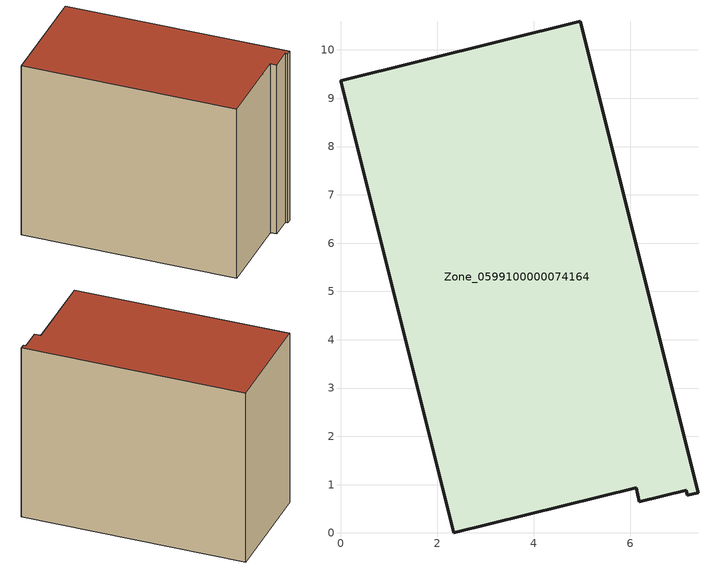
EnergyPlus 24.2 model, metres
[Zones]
Zone_0599100000074164
 floor ground (C_G): 4.96,10.6 7.4,0.83 7.18,0.78 7.16,0.89 6.19,0.65 6.12,0.94 2.35,0 0,9.36 z0
 wall outside (C_F): 7.4,0.83 4.96,10.6 0,9.36 2.35,0 6.12,0.94 6.19,0.65 7.16,0.89 7.18,0.78 7.4,0.83 z0:8.3
 roof outside (C_R): 7.18,0.78 7.4,0.83 4.96,10.6 0,9.36 2.35,0 6.12,0.94 6.19,0.65 7.16,0.89 z8.3
[BUILDING]
Pand.0599100000074164: North Axis=0; Terrain=City; Loads Convergence Tolerance Value=0.04; Temperature Convergence Tolerance Value=0.4; Solar Distribution=FullExterior; Maximum Number of Warmup Days=25; Minimum Number of Warmup Days=1
[Site:Location]
Rotterdam.The.Hague.AP_ZH_NLD Design_Conditions: Latitude=51.96; Longitude=4.45; Time Zone=1; Elevation=-4.5
[SITE:GROUNDTEMPERATURE:BUILDINGSURFACE]
18, 18, 18, 18, 18, 18, 18, 18, 18, 18, 18, 18
[MATERIAL] Thermal Absorptance=0.9; Solar Absorptance=0.7; Visible Absorptance=0.7
Name | Roughness | Thickness | Conductivity | Density | Specific Heat
G.TI.1975-1991 | MediumSmooth | 0.15 | 0.288461 | 540 | 1210
F.TI.1975-1991 | Rough | 0.3 | 0.230769 | 1920 | 840
R.TI.1975-1991 | MediumRough | 0.2 | 0.153846 | 1500 | 1000
[CONSTRUCTION]
C_G: G.TI.1975-1991
C_F: F.TI.1975-1991
C_R: R.TI.1975-1991
[ZONE]
Zone_0599100000074164: Type=1; Multiplier=1; Ceiling Height=Autocalculate; Volume=Autocalculate; Floor Area=autocalculate; Part of Total Floor Area=Yes
[ZONEINFILTRATION:DESIGNFLOWRATE]
Infil_Zone_0599100000074164: Zone or ZoneList or Space or SpaceList=Zone_0599100000074164; Schedule=AlwaysOn; Design Flow Rate Calculation Method=Flow/Area; Flow Rate per Floor Area=0.003; Constant Term Coefficient=1; Temperature Term Coefficient=0; Velocity Term Coefficient=0; Velocity Squared Term Coefficient=0
[HVACTEMPLATE:ZONE:IDEALLOADSAIRSYSTEM]
Zone_0599100000074164: Maximum Heating Supply Air Temperature=50; Minimum Cooling Supply Air Temperature=13; Maximum Heating Supply Air Humidity Ratio=0.0156; Minimum Cooling Supply Air Humidity Ratio=0.0077; Heating Limit=NoLimit; Cooling Limit=NoLimit; Dehumidification Control Type=ConstantSensibleHeatRatio; Cooling Sensible Heat Ratio=0.7; Dehumidification Setpoint=60; Humidification Control Type=None; Humidification Setpoint=30; Outdoor Air Method=None; Outdoor Air Flow Rate per Person=0.00944; Outdoor Air Flow Rate per Zone Floor Area=0; Outdoor Air Flow Rate per Zone=0; Demand Controlled Ventilation Type=None; Outdoor Air Economizer Type=NoEconomizer; Heat Recovery Type=None; Sensible Heat Recovery Effectiveness=0.7; Latent Heat Recovery Effectiveness=0.65
[ZONECONTROL:THERMOSTAT]
ThermostatControl_Zone_0599100000074164: Zone or ZoneList=Zone_0599100000074164; Control Type Schedule=DualSetpointControlType; Control 1=Thermostat_Zone_0599100000074164; Temperature Difference Between Cutout And Setpoint=0
[THERMOSTATSETPOINT:DUALSETPOINT]
Thermostat_Zone_0599100000074164: Heating Setpoint Temperature Schedule=HeatingSetpoint_Zone_0599100000074164; Cooling Setpoint Temperature Schedule=CoolingSetpoint_Zone_0599100000074164
[SCHEDULE:COMPACT]
HeatingSetpoint_Zone_0599100000074164: Through: 12/31, For: AllDays, Until: 24:00, 21
CoolingSetpoint_Zone_0599100000074164: Through: 12/31, For: AllDays, Until: 24:00, 24
DualSetpointControlType: Through: 12/31, For: AllDays, Until: 24:00, 4
AlwaysOn: Through: 12/31, For: AllDays, Until: 24:00, 1
